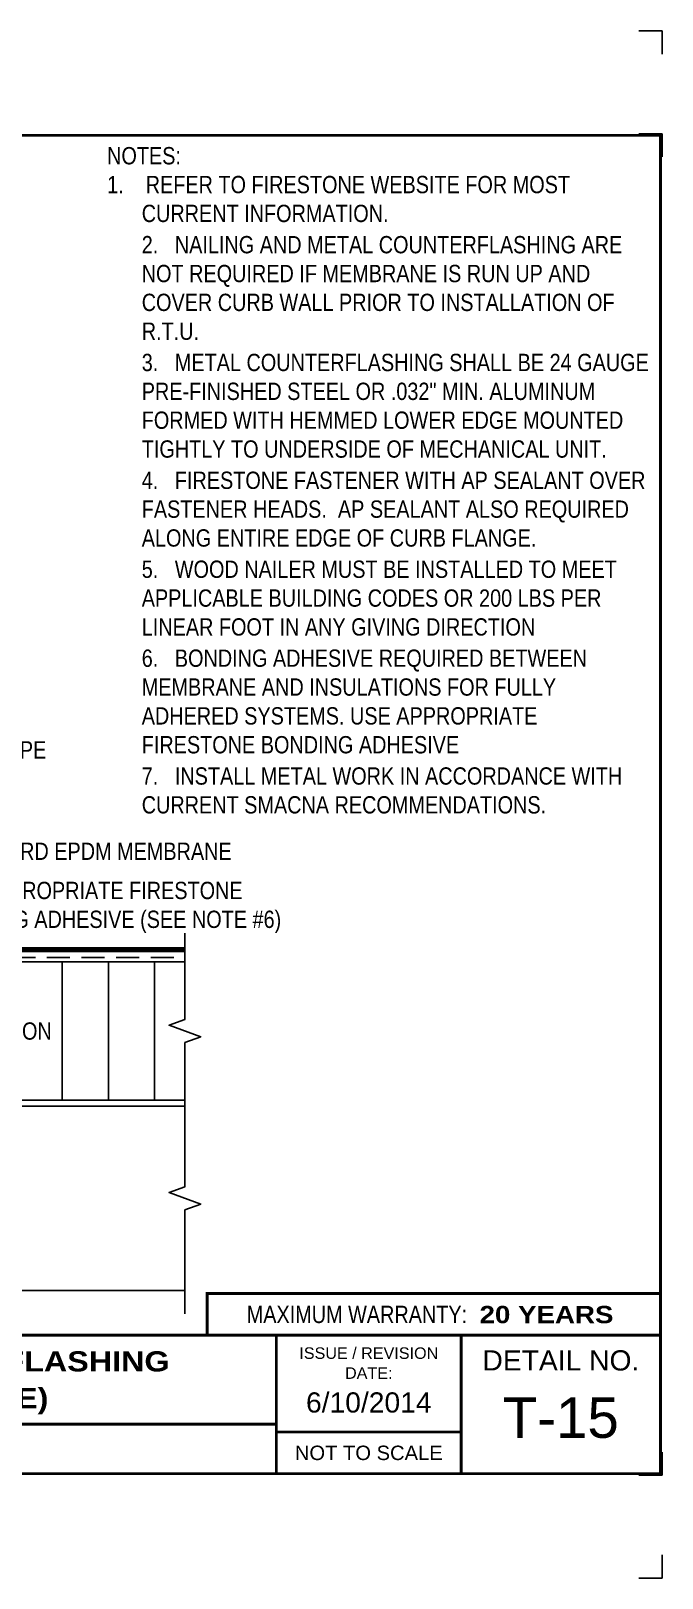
# Model space of a CAD drawing. Header units: inches. Extents: x 277.4 to 297.5, y -94.6 to -77.9.
# Drawn here: x 290.65 to 297.48, y -94.63 to -77.87 of the extents above; entities that cross this region are included whole.
import ezdxf
from ezdxf.enums import TextEntityAlignment as Align

# ---------------------------------------------------------------- set-up
doc = ezdxf.new("R2010")
doc.units = ezdxf.units.IN
doc.header["$MEASUREMENT"] = 0
doc.linetypes.add('HIDDEN', pattern=[0.375, 0.25, -0.125])
doc.layers.get('0').update_dxf_attribs({"linetype": 'CONTINUOUS'})
doc.layers.get('DEFPOINTS').update_dxf_attribs({"linetype": 'CONTINUOUS'})
for name, color, linetype in [('FSBP-ADHESIVE', 1, 'HIDDEN'), ('FSBP-ANNO-NOTE', 7, 'CONTINUOUS'), ('FSBP-INSULATION', 7, 'CONTINUOUS'), ('FSBP-MEMBRANE', 7, 'CONTINUOUS'), ('FSBP-SUBSTRATE-GENERIC', 9, 'CONTINUOUS'), ('FSBP-TTLB', 7, 'CONTINUOUS'), ('FSBP-TTLB-BORDER', 7, 'CONTINUOUS'), ('FSBP-TTLB-TEXT', 7, 'CONTINUOUS')]:
    doc.layers.add(name, color=color, linetype=linetype)
doc.styles.add('FSBP_ARIAL', font='arial.ttf')
doc.styles.add('FSBP_ARIAL_BOLD', font='')
doc.styles.add('FSBP_ARIAL_NAR', font='ARIALN.TTF')
doc.styles.get('FSBP_ARIAL_BOLD').set_extended_font_data('Arial Black')

# ---------------------------------------------------------------- blocks, each defined once
blk = doc.blocks.new('TTLB-EPDM_2')
at = {"layer": 'DEFPOINTS', "linetype": 'Continuous', "ltscale": 1.75}
for points in [[(20.01562500000003, 13.88083333333333), (20.01562500000003, 14.13083333333333), (19.76562500000003, 14.13083333333333)], [(20.01562500000003, -2.380833333333342), (20.01562500000003, -2.630833333333342), (19.76562500000003, -2.630833333333342)]]:
    blk.add_lwpolyline(points, dxfattribs=at)
at = {"layer": 'DEFPOINTS', "color": 1}
for points in [[(20.015625, 12.765625), (20.015625, 13.015625), (19.765625, 13.015625)], [(20.015625, -1.265625), (20.015625, -1.515625), (19.765625, -1.515625)]]:
    blk.add_lwpolyline(points, dxfattribs=at)
at = {"layer": 'FSBP-TTLB', "const_width": 0.03125}
blk.add_lwpolyline([(15.09028770518938, 0), (20, 0), (20, 0.4512598240669945), (15.09028770518938, 0.4512598240669945)], close=True, dxfattribs=at)
for points in [[(0, 0), (0, -1.5), (20, -1.5), (20, 0), (0, 0)], [(15.84028770518938, 0), (15.84028770518938, -0.9643749050531198)], [(17.84110496735593, 0), (17.84110496735593, -1.5)], [(20, 0), (20, -1.5)], [(4.825208527206769, -0.9643749050531198), (15.84028770518938, -0.9643749050531198)], [(15.84028770518938, -0.9643749050531198), (15.84028770518938, -1.5)], [(15.84028770518938, -1.048740175933006), (17.84110496735593, -1.048740175933006)]]:
    blk.add_lwpolyline(points, dxfattribs=at)
at = {"layer": 'FSBP-TTLB-BORDER', "const_width": 0.03125}
blk.add_lwpolyline([(20, 0), (20, 13), (0, 13), (0, 0)], dxfattribs=at)
at = {"layer": 'FSBP-TTLB-TEXT', "style": 'FSBP_ARIAL_NAR'}
blk.add_text('MAXIMUM WARRANTY:', height=0.1875, dxfattribs=at).set_placement((17.90516569312837, 0.2256299120335257), align=Align.MIDDLE_RIGHT)
at = {"layer": 'FSBP-TTLB-TEXT', "style": 'FSBP_ARIAL'}
for s, height, p in [('ISSUE / REVISION', 0.125, (16.84069633627263, -0.1938496373466023)), ('DETAIL NO.', 0.21875, (18.92055248367797, -0.2724398367368792)), ('DATE:', 0.125, (16.84069633627263, -0.409973105348854)), ('NOT TO SCALE', 0.15625, (16.84069633627263, -1.274370087966503))]:
    blk.add_text(s, height=height, dxfattribs=at).set_placement(p, align=Align.MIDDLE_CENTER)
at = {"layer": 'FSBP-TTLB-TEXT'}
for tag, height, style, p in [('MAXIMUM_WARRANTY', 0.1875, 'FSBP_ARIAL_BOLD', (18.03987100774941, 0.2240244307510579)), ('ACCPT_SYSTEMS', 0.21875, 'FSBP_ARIAL', (12.49438170418193, -1.23218745252656))]:
    blk.add_attdef(tag, text='', height=height, dxfattribs=dict(at, style=style)).set_placement(p, align=Align.MIDDLE_LEFT)
for tag, height, style, p in [('DETAIL_DESCP_LINE_1', 0.21875, 'FSBP_ARIAL_BOLD', (10.33118450231211, -0.2831249841755152)), ('DETAIL_DESCP_LINE_2', 0.21875, 'FSBP_ARIAL_BOLD', (10.33118450231211, -0.6812499208775904)), ('ISSUE_REV_DATE', 0.21875, 'FSBP_ARIAL', (16.84069633627263, -0.7282559425942452)), ('DETAIL_NUMBER', 0.4375, 'FSBP_ARIAL', (18.91941590748775, -0.8931630692489421))]:
    blk.add_attdef(tag, text='', height=height, dxfattribs=dict(at, style=style)).set_placement(p, align=Align.MIDDLE_CENTER)

msp = doc.modelspace()

# ---------------------------------------------------------------- hatches: boundary and pattern name
at = {"layer": 'FSBP-INSULATION', "linetype": 'Continuous'}
h = msp.add_hatch(dxfattribs=at)
h.set_pattern_fill('LINE', color=256, scale=4, angle=90, style=0)
h.set_pattern_definition([(90, (90.48404954517991, -35.15450899949697), (-0.5, 3.061515884555943e-17), [])])
h.paths.add_polyline_path([(286.3372205771461, -89.45497418536071), (292.312358796687, -89.45497418536071), (292.312358796687, -88.82997418536071), (292.4840761354029, -88.76747418536071), (292.1406414579711, -88.64247418536071), (292.312358796687, -88.57997418536071), (292.312358796687, -87.95497418536071), (286.3372205771461, -87.95497418536071)])
h.paths.add_polyline_path([(288.2453111053345, -88.85042737431023), (290.919999884325, -88.85042737431023), (290.919999884325, -88.55939309736617), (288.2453111053345, -88.55939309736617)], flags=24)

# ---------------------------------------------------------------- linework, layer by layer
at = {"layer": 'FSBP-ADHESIVE', "linetype": 'HIDDEN'}
msp.add_line((285.5684506330413, -87.90809918536071), (292.312358796687, -87.90809918536071), dxfattribs=at)
at = {"layer": 'FSBP-INSULATION', "linetype": 'Continuous'}
msp.add_lwpolyline([(292.312358796687, -89.45497418536071), (292.312358796687, -88.82997418536071), (292.4840761354029, -88.76747418536071), (292.1406414579711, -88.64247418536071), (292.312358796687, -88.57997418536071), (292.312358796687, -87.64326584589944)], dxfattribs=at)
at = {"layer": 'FSBP-INSULATION'}
msp.add_lwpolyline([(292.312358796687, -87.95497418536071), (286.3372205771461, -87.95497418536071), (286.3372205771461, -89.45497418536071), (292.312358796687, -89.45497418536071)], dxfattribs=at)
at = {"layer": 'FSBP-MEMBRANE', "const_width": 0.06}
msp.add_lwpolyline([(285.5684506330413, -87.82350519333939), (292.312358796687, -87.82350519333939)], dxfattribs=at)
at = {"layer": 'FSBP-SUBSTRATE-GENERIC'}
for points in [[(292.312358796687, -91.76747418536071), (292.312358796687, -90.64247418536071), (292.4840761354029, -90.57997418536071), (292.1406414579711, -90.45497418536071), (292.312358796687, -90.39247418536071), (292.312358796687, -89.45497418536071)], [(292.312358796687, -89.51747418536071), (282.7747205771461, -89.51747418536071), (282.7747205771461, -91.51747418536071), (292.312358796687, -91.51747418536071)]]:
    msp.add_lwpolyline(points, dxfattribs=at)

# ---------------------------------------------------------------- block references
at = {"ltscale": 1.75}
ref = msp.add_blockref('TTLB-EPDM_2', (277.4627011304549, -92.00070450356414), dxfattribs=at)
ref.add_attrib('DETAIL_DESCP_LINE_1', 'TERMINATION AT R.T.U. WITH COUNTERFLASHING', dxfattribs={"layer": 'FSBP-TTLB-TEXT', "height": 0.21875, "style": 'FSBP_ARIAL_BOLD'}).set_placement((287.793885632767, -92.28382948773965), align=Align.MIDDLE_CENTER)
ref.add_attrib('DETAIL_DESCP_LINE_2', '(UNIT FLANGE ABOVE MEMBRANE)', dxfattribs={"layer": 'FSBP-TTLB-TEXT', "height": 0.21875, "style": 'FSBP_ARIAL_BOLD'}).set_placement((287.793885632767, -92.68195442444173), align=Align.MIDDLE_CENTER)
ref.add_attrib('ISSUE_REV_DATE', '6/10/2014', dxfattribs={"layer": 'FSBP-TTLB-TEXT', "height": 0.21875, "style": 'FSBP_ARIAL'}).set_placement((294.3033974667275, -92.72896044615838), align=Align.MIDDLE_CENTER)
ref.add_attrib('DETAIL_NUMBER', 'T-15', dxfattribs={"layer": 'FSBP-TTLB-TEXT', "height": 0.4375, "style": 'FSBP_ARIAL'}).set_placement((296.3821170379426, -92.89386757281308), align=Align.MIDDLE_CENTER)
ref.add_attrib('MAXIMUM_WARRANTY', '20 YEARS', dxfattribs={"layer": 'FSBP-TTLB-TEXT', "height": 0.1875, "style": 'FSBP_ARIAL_BOLD'}).set_placement((295.5025721382043, -91.77668007281308), align=Align.MIDDLE_LEFT)

# ---------------------------------------------------------------- texts
at = {"layer": 'FSBP-ANNO-NOTE', "style": 'FSBP_ARIAL_NAR'}
for s, p in [('3" QUICKSEAM SPLICE TAPE', (287.8240934555405, -85.65862285607894)), ('RUBBERGARD EPDM MEMBRANE', (289.3233874845179, -86.75745046659686))]:
    msp.add_text(s, height=0.1875, dxfattribs=at).set_placement(p, align=Align.MIDDLE_LEFT)
msp.add_text('FIRESTONE INSULATION', height=0.1875, dxfattribs=at).set_placement((289.5826554948297, -88.70497418536071), align=Align.MIDDLE_CENTER)
at = {"layer": 'FSBP-ANNO-NOTE', "insert": (291.4702784409894, -79.12789570528578), "char_height": 0.1875, "attachment_point": 1, "style": 'FSBP_ARIAL_NAR'}
msp.add_mtext_dynamic_manual_height_columns('\\A1;NOTES:\\P\\pi-0.375,l0.375;1.    REFER TO FIRESTONE WEBSITE FOR MOST \\P\\pi0;CURRENT INFORMATION.\\P{\\H0.083333x;\\P\\pi-0.375;}2.   NAILING AND METAL COUNTERFLASHING ARE NOT REQUIRED IF MEMBRANE IS RUN UP AND COVER CURB WALL PRIOR TO INSTALLATION OF R.T.U.{\\H0.083333x;\\P\\P}3.   METAL COUNTERFLASHING SHALL BE 24 GAUGE PRE-FINISHED STEEL OR .032" MIN. ALUMINUM FORMED WITH HEMMED LOWER EDGE MOUNTED TIGHTLY TO UNDERSIDE OF MECHANICAL UNIT.\\P{\\H0.083333x;\\P}4.   FIRESTONE FASTENER WITH AP SEALANT OVER FASTENER HEADS.  AP SEALANT ALSO REQUIRED ALONG ENTIRE EDGE OF CURB FLANGE.\\P\\pi0;{\\H0.083333x;\\P\\pi-0.375;}5.   WOOD NAILER MUST BE INSTALLED TO MEET APPLICABLE BUILDING CODES OR 200 LBS PER LINEAR FOOT IN ANY GIVING DIRECTION\\P{\\H0.083333x;\\P}6.   BONDING ADHESIVE REQUIRED BETWEEN MEMBRANE AND INSULATIONS FOR FULLY ADHERED SYSTEMS. {\\A0;USE APPROPRIATE \\P\\pi0;FIRESTONE BONDING ADHESIVE\\P\\pt0;\\A1;\\H0.083333x;\\P\\pi-0.375,tz;}7.   INSTALL METAL WORK IN ACCORDANCE WITH CURRENT SMACNA RECOMMENDATIONS.', width=5.941223753336089, gutter_width=5, heights=[8.799322251994454], dxfattribs=at)
at = {"layer": 'FSBP-ANNO-NOTE', "insert": (289.6202503675256, -87.08815498413222), "char_height": 0.1875, "width": 3.8544076406001, "attachment_point": 1, "style": 'FSBP_ARIAL_NAR'}
msp.add_mtext('USE APPROPRIATE FIRESTONE BONDING ADHESIVE (SEE NOTE #6)', dxfattribs=at)

doc.saveas('drawing.dxf')
